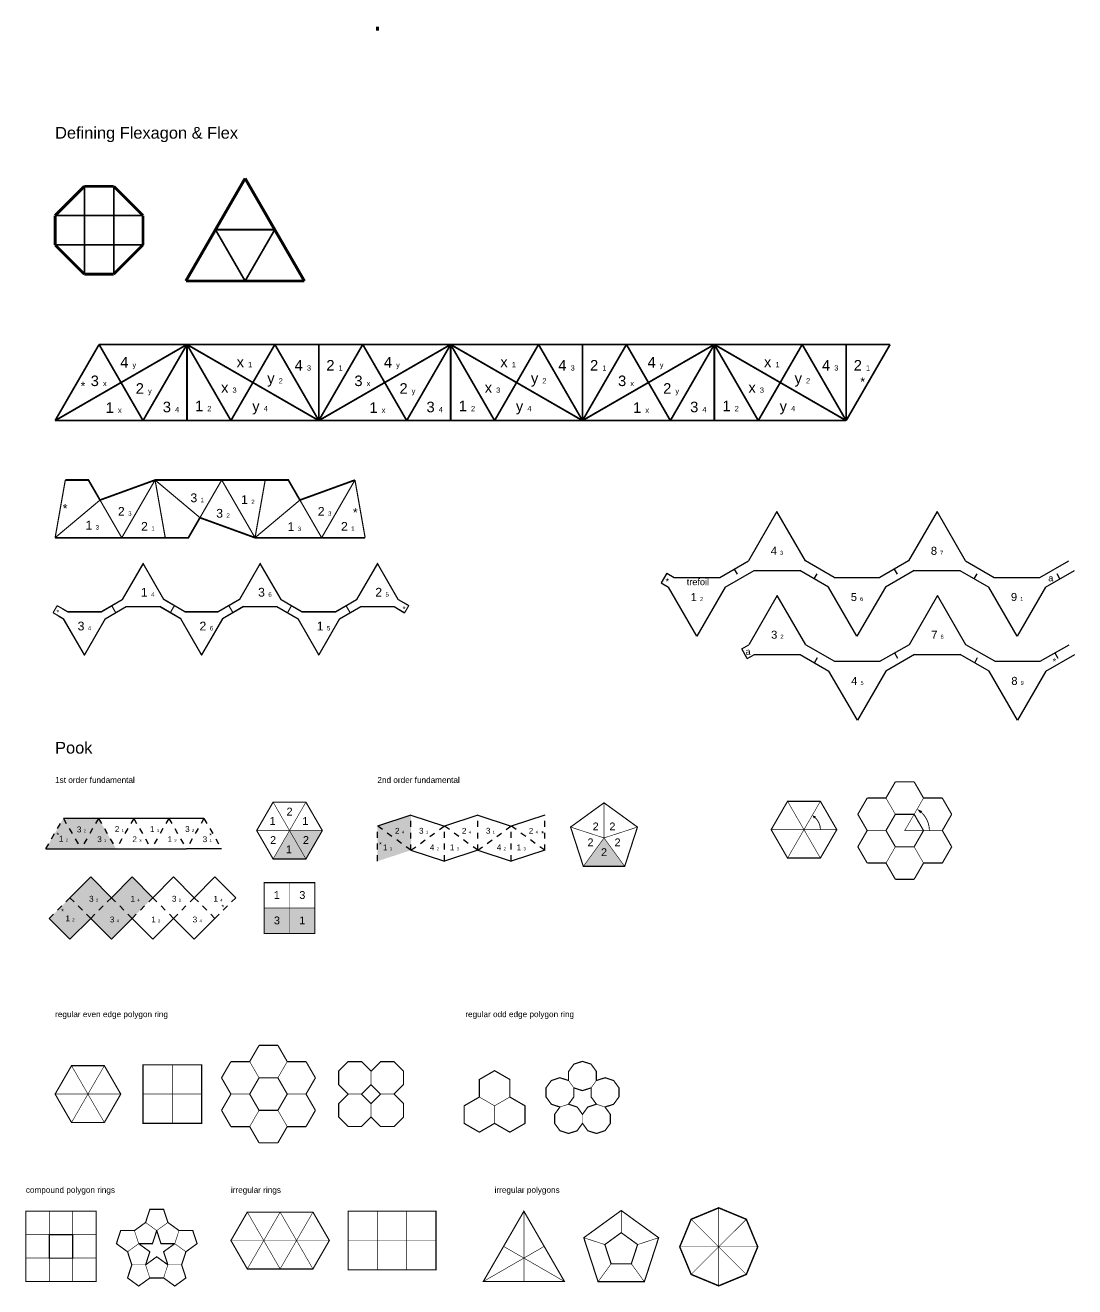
# Model space of a CAD drawing. Header units: inches. Extents: x 43.6 to 136.6, y -34.8 to 9.
# Drawn here: x 99.99 to 117.9, y -34.79 to -13.25 of the extents above; entities that cross this region are included whole.
import ezdxf
from ezdxf.enums import TextEntityAlignment as Align

# ---------------------------------------------------------------- set-up
doc = ezdxf.new("R2010")
doc.units = ezdxf.units.IN
doc.header["$LTSCALE"] = 0.15
doc.header["$MEASUREMENT"] = 0
doc.linetypes.add('DASHED', pattern=[0.75, 0.5, -0.25])
for name, color, linetype in [('connectors', 7, 'Continuous'), ('cut', 7, 'Continuous'), ('cut-thick', 7, 'Continuous'), ('fold', 252, 'DASHED'), ('numbers', 7, 'Continuous'), ('sector', 81, 'Continuous'), ('star', 7, 'Continuous'), ('triangles', 7, 'Continuous')]:
    doc.layers.add(name, color=color, linetype=linetype)
doc.styles.add('Arial', font='ARIAL.TTF')

msp = doc.modelspace()

# ---------------------------------------------------------------- linework, layer by layer
at = {"linetype": 'Continuous'}
for p, q in [((102, -22.441154), (101.645, -23.056032)), ((102.355, -23.056032), (102, -22.441154)), ((104, -22.441154), (103.645, -23.056032)), ((104.355, -23.056032), (104, -22.441154)), ((106, -22.441154), (105.645, -23.056032)), ((106.355, -23.056032), (106, -22.441154)), ((110.939854, -22.606918), (110.844209, -22.77258)), ((100.625, -23.211917), (100.715, -23.263878)), ((101.285, -23.263878), (101.645, -23.056032)), ((101.355, -23.385122), (101.715, -23.177276)), ((101.715, -23.177276), (102.285, -23.177276)), ((102.645, -23.385122), (102.285, -23.177276)), ((102.715, -23.263878), (102.355, -23.056032)), ((103.645, -23.056032), (103.285, -23.263878)), ((103.715, -23.177276), (103.355, -23.385122)), ((103.715, -23.177276), (104.285, -23.177276)), ((104.285, -23.177276), (104.645, -23.385122)), ((104.355, -23.056032), (104.715, -23.263878)), ((105.285, -23.263878), (105.645, -23.056032)), ((105.355, -23.385122), (105.715, -23.177276)), ((105.715, -23.177276), (106.285, -23.177276)), ((106.285, -23.177276), (106.465, -23.281199)), ((106.355, -23.056032), (106.535, -23.159955)), ((100.555, -23.33316), (100.645, -23.385122)), ((101, -24), (100.645, -23.385122)), ((100.715, -23.263878), (101.285, -23.263878)), ((101.355, -23.385122), (101, -24)), ((103, -24), (102.645, -23.385122)), ((102.715, -23.263878), (103.285, -23.263878)), ((103.355, -23.385122), (103, -24)), ((105, -24), (104.645, -23.385122)), ((104.715, -23.263878), (105.285, -23.263878)), ((105.355, -23.385122), (105, -24)), ((112.312929, -24.063065), (112.217284, -23.897403))]:
    msp.add_line(p, q, dxfattribs=at)
for points, const_width in [([(106.001618, -13.274668), (106.001618, -13.344288)], 0.05), ([(114.839761, -26.167375), (115.160238, -26.167375)], 0.02), ([(114.198806, -26.722458), (114.359044, -26.444917)], 0.02), ([(115.640956, -26.444917), (115.801194, -26.722458)], 0.02), ([(114.359044, -27.555083), (114.198806, -27.277542)], 0.02), ([(115.801194, -27.277542), (115.640956, -27.555083)], 0.02), ([(115.160239, -27.832625), (114.839762, -27.832626)], 0.02), ([(103.980716, -30.667375), (104.301193, -30.667375)], 0.02), ([(103.339761, -31.222458), (103.499999, -30.944917)], 0.02), ([(104.781911, -30.944917), (104.942149, -31.222458)], 0.02), ([(103.499999, -32.055083), (103.339761, -31.777542)], 0.02), ([(104.942149, -31.777542), (104.781911, -32.055083)], 0.02), ([(104.301194, -32.332625), (103.980717, -32.332626)], 0.02), ([(102.234082, -33.830111), (102.161427, -34.053718), (101.926313, -34.053718)], 0.02), ([(102.54185, -34.053718), (102.306736, -34.053718), (102.234082, -33.830111)], 0.02), ([(104.62, -34), (104.06, -34)], 0.01), ([(101.926313, -34.053718), (102.116525, -34.191914), (102.04387, -34.415521)], 0.02), ([(102.424293, -34.415521), (102.351639, -34.191914), (102.54185, -34.053718)], 0.02), ([(102.04387, -34.415521), (102.234082, -34.277325), (102.424293, -34.415521)], 0.02)]:
    msp.add_lwpolyline(points, dxfattribs=dict(const_width=const_width))
for points, const_width in [([(109.867478, -26.526065), (109.296844, -26.940655), (109.514807, -27.611475), (110.220149, -27.611475), (110.438112, -26.940655)], 0.02), ([(103, -31), (102, -31), (102, -32), (103, -32)], 0.02), ([(105.5, -30.945672), (105.72961, -30.945672), (105.891969, -31.108031), (106.054328, -30.945672), (106.283938, -30.945672), (106.446297, -31.108031), (106.446297, -31.337641), (106.283938, -31.5), (106.446297, -31.662359), (106.446297, -31.891969), (106.283938, -32.054328), (106.054328, -32.054328), (105.891969, -31.891969), (105.72961, -32.054328), (105.5, -32.054328), (105.337641, -31.891969), (105.337641, -31.662359), (105.5, -31.5), (105.337641, -31.337641), (105.337641, -31.108031)], 0.02), ([(109.5, -32), (109.409182, -32.125), (109.262236, -32.172746), (109.11529, -32.125), (109.024472, -32), (109.024472, -31.845492), (109.11529, -31.720492), (108.968343, -31.672746), (108.877525, -31.547746), (108.877525, -31.393237), (108.968343, -31.268237), (109.11529, -31.220492), (109.262236, -31.268237), (109.262236, -31.113729), (109.353054, -30.988729), (109.5, -30.940983), (109.646946, -30.988729), (109.737764, -31.113729), (109.737764, -31.268237), (109.88471, -31.220492), (110.031657, -31.268237), (110.122475, -31.393237), (110.122475, -31.547746), (110.031657, -31.672746), (109.88471, -31.720492), (109.975528, -31.845492), (109.975528, -32), (109.88471, -32.125), (109.737764, -32.172746), (109.590818, -32.125)], 0.02), ([(108, -31.1), (107.740192, -31.25), (107.740192, -31.55), (107.480385, -31.7), (107.480385, -32), (107.740192, -32.15), (108, -32), (108.259808, -32.15), (108.519615, -32), (108.519615, -31.7), (108.259808, -31.55), (108.259808, -31.25)], 0.02), ([(105.891969, -31.337641), (106.054328, -31.5), (105.891969, -31.662359), (105.72961, -31.5)], 0.02), ([(109.5, -31.845492), (109.409182, -31.720492), (109.262236, -31.672746), (109.353054, -31.547746), (109.353054, -31.393237), (109.5, -31.440983), (109.646946, -31.393237), (109.646946, -31.547746), (109.737764, -31.672746), (109.590818, -31.720492)], 0.02), ([(100, -33.5), (101.2, -33.5), (101.2, -34.7), (100, -34.7)], 0.02), ([(102.116525, -33.468308), (102.04387, -33.691914), (101.853659, -33.830111), (101.618545, -33.830111), (101.545891, -34.053718), (101.736102, -34.191914), (101.808756, -34.415521), (101.736102, -34.639128), (101.926313, -34.777325), (102.116525, -34.639128), (102.351639, -34.639128), (102.54185, -34.777325), (102.732061, -34.639128), (102.659407, -34.415521), (102.732061, -34.191914), (102.922273, -34.053718), (102.849618, -33.830111), (102.614504, -33.830111), (102.424293, -33.691914), (102.351639, -33.468308)], 0.02), ([(103.78, -33.515026), (103.5, -34), (103.78, -34.484974), (104.9, -34.484974), (105.18, -34), (104.9, -33.515026)], 0.02), ([(107, -33.5), (105.5, -33.5), (105.5, -34.5), (107, -34.5)], 0.02), ([(108.5, -33.5), (109.19282, -34.7), (107.80718, -34.7)], 0.02), ([(110.161129, -33.487897), (109.522019, -33.952238), (109.766137, -34.703557), (110.556121, -34.703557), (110.800239, -33.952238)], 0.02), ([(111.825342, -34.773623), (112.29602, -34.578662), (112.490982, -34.107983), (112.29602, -33.637305), (111.825342, -33.442344), (111.354664, -33.637305), (111.159703, -34.107983), (111.354664, -34.578662)], 0.025), ([(100.4, -33.9), (100.8, -33.9), (100.8, -34.3), (100.4, -34.3)], 0.02), ([(110.33393, -34.397737), (110.440727, -34.069051), (110.161129, -33.865911), (109.881531, -34.069051), (109.988328, -34.397737)], 0.02)]:
    msp.add_lwpolyline(points, close=True, dxfattribs=dict(const_width=const_width))
at = {"color": 1}
for points in [[(115.42, -27, 0.015, 0.015, 0.212711), (115.28085, -26.687713, 0.05, 0, 0.052259), (115.21, -26.636269, 0, 0, 0.062612)], [(113.56, -26.984974, 0.015, 0.015, 0.212711), (113.467233, -26.776783, 0.05, 0, 0.052259), (113.42, -26.742487, 0, 0, 0.062612)]]:
    msp.add_lwpolyline(points, format="xyseb", dxfattribs=at)
at = {"color": 250, "const_width": 0.01}
msp.add_lwpolyline([(115.160238, -26.722459), (115, -27), (115.320478, -27)], dxfattribs=at)
at = {"layer": 'connectors', "linetype": 'Continuous'}
for p, q in [((111.84165, -22.677916), (112.333539, -22.393924)), ((113.795542, -22.677916), (113.303653, -22.393924)), ((115.066255, -22.393924), (114.574366, -22.677916)), ((116.03637, -22.393924), (116.528259, -22.677916)), ((117.307083, -22.677916), (117.798972, -22.393924)), ((110.939854, -22.606918), (111.062826, -22.677916)), ((111.937295, -22.843578), (112.429184, -22.559586)), ((113.699897, -22.843578), (113.208008, -22.559586)), ((115.1619, -22.559586), (114.670012, -22.843578)), ((115.940725, -22.559586), (116.432614, -22.843578)), ((117.402728, -22.843578), (117.894617, -22.559586)), ((110.844209, -22.77258), (110.967181, -22.843578)), ((112.217284, -23.897403), (112.340256, -23.826405)), ((113.310371, -23.826405), (113.80226, -24.110397)), ((115.072973, -23.826405), (114.581084, -24.110397)), ((116.534976, -24.110397), (116.043087, -23.826405)), ((117.3138, -24.110397), (117.805689, -23.826405)), ((112.312929, -24.063065), (112.435901, -23.992067)), ((113.214726, -23.992067), (113.706615, -24.276059)), ((115.168618, -23.992067), (114.676729, -24.276059)), ((116.439331, -24.276059), (115.947442, -23.992067)), ((117.409445, -24.276059), (117.901334, -23.992067))]:
    msp.add_line(p, q, dxfattribs=at)
at = {"layer": 'cut'}
for p, q in [((101.240582, -26.793266), (100.640582, -26.793266)), ((101.840582, -26.793266), (101.240582, -26.793266)), ((102.440582, -26.793266), (101.840582, -26.793266)), ((103.040582, -26.793266), (102.440582, -26.793266)), ((106.57234, -26.73694), (106.001706, -26.92235)), ((106.57234, -26.73694), (107.142974, -26.92235)), ((107.713608, -26.73694), (107.142974, -26.92235)), ((107.713608, -26.73694), (108.284242, -26.92235)), ((108.854876, -26.73694), (108.284242, -26.92235)), ((100.340582, -27.312881), (100.940582, -27.312881)), ((100.940582, -27.312881), (101.540582, -27.312881)), ((101.540582, -27.312881), (102.140582, -27.312881)), ((102.140582, -27.312881), (102.740582, -27.312881)), ((103.340582, -27.312881), (102.740582, -27.312881)), ((106.57234, -27.33694), (107.142974, -27.52235)), ((107.713608, -27.33694), (107.142974, -27.52235)), ((107.713608, -27.33694), (108.284242, -27.52235)), ((108.854876, -27.33694), (108.284242, -27.52235)), ((101.107107, -27.792893), (100.753553, -28.146447)), ((101.46066, -28.146447), (101.107107, -27.792893)), ((101.814214, -27.792893), (101.46066, -28.146447)), ((102.167767, -28.146447), (101.814214, -27.792893)), ((102.52132, -27.792893), (102.167767, -28.146447)), ((102.874874, -28.146447), (102.52132, -27.792893)), ((102.874874, -28.146447), (103.228427, -27.792893)), ((103.228427, -27.792893), (103.581981, -28.146447)), ((100.753553, -28.853553), (100.4, -28.5)), ((101.107107, -28.5), (100.753553, -28.853553)), ((101.46066, -28.853553), (101.107107, -28.5)), ((101.814214, -28.5), (101.46066, -28.853553)), ((102.167767, -28.853553), (101.814214, -28.5)), ((102.52132, -28.5), (102.167767, -28.853553)), ((102.874874, -28.853553), (102.52132, -28.5)), ((103.228427, -28.5), (102.874874, -28.853553))]:
    msp.add_line(p, q, dxfattribs=at)
at = {"layer": 'cut-thick'}
for points, const_width in [([(103.742422, -15.8649), (103.236772, -16.740712)], 0.05), ([(104.248072, -16.740712), (103.742422, -15.8649)], 0.05), ([(100.5, -16.5), (101, -16)], 0.05), ([(101.5, -16), (101, -16)], 0.05), ([(102, -16.5), (101.5, -16)], 0.05), ([(100.5, -17), (100.5, -16.5)], 0.05), ([(101, -17), (101, -16.5)], 0.03), ([(101.5, -16.5), (101, -16.5)], 0.03), ([(101.5, -17), (101.5, -16.5)], 0.03), ([(102, -17), (102, -16.5)], 0.05), ([(103.236772, -16.740712), (102.731122, -17.616524)], 0.05), ([(104.753722, -17.616524), (104.248072, -16.740712)], 0.05), ([(101, -17.5), (100.5, -17)], 0.05), ([(101.5, -17), (101, -17)], 0.03), ([(101.5, -17.5), (102, -17)], 0.05), ([(101.5, -17.5), (101, -17.5)], 0.05), ([(103.742422, -17.616524), (102.731122, -17.616524)], 0.05), ([(104.753722, -17.616524), (103.742422, -17.616524)], 0.05), ([(101.25, -18.700962), (114.75, -18.700962)], 0.03), ([(100.5, -20), (114, -20)], 0.03), ([(100.673648, -21.015192), (101.068579, -21.015192), (101.266044, -21.357212), (102.205737, -21.015192), (103.342895, -21.015192), (104.085122, -21.015192), (104.480053, -21.015192), (104.677519, -21.357212), (105.617211, -21.015192)], 0.03), ([(105.790859, -22), (105.048632, -22), (103.911474, -22), (102.971782, -21.65798), (102.774316, -22), (102.379385, -22), (101.637158, -22), (100.5, -22)], 0.03), ([(100.535, -23.159955), (100.715, -23.263878), (101.285, -23.263878), (101.645, -23.056032), (102, -22.441154), (102.355, -23.056032), (102.715, -23.263878), (103.285, -23.263878), (103.645, -23.056032), (104, -22.441154), (104.355, -23.056032), (104.715, -23.263878), (105.285, -23.263878), (105.645, -23.056032), (106, -22.441154), (106.355, -23.056032), (106.535, -23.159955)], 0.02), ([(100.465, -23.281199), (100.645, -23.385122), (101, -24), (101.355, -23.385122), (101.715, -23.177276), (102.285, -23.177276), (102.645, -23.385122), (103, -24), (103.355, -23.385122), (103.715, -23.177276), (104.285, -23.177276), (104.645, -23.385122), (105, -24), (105.355, -23.385122), (105.715, -23.177276), (106.285, -23.177276), (106.465, -23.281199)], 0.02), ([(114.679522, -26.444917), (114.839761, -26.167375)], 0.02), ([(115.160238, -26.167375), (115.320478, -26.444917)], 0.02), ([(114.359044, -26.444917), (114.679522, -26.444917)], 0.02), ([(115.320478, -26.444917), (115.640956, -26.444917)], 0.02), ([(114.359045, -27), (114.198806, -26.722458)], 0.02), ([(115.801194, -26.722458), (115.640955, -27)], 0.02), ([(114.198806, -27.277542), (114.359045, -27)], 0.02), ([(115.640955, -27), (115.801194, -27.277542)], 0.02), ([(114.679522, -27.555083), (114.359044, -27.555083)], 0.02), ([(114.839762, -27.832626), (114.679523, -27.555084)], 0.02), ([(115.320478, -27.555083), (115.160239, -27.832625)], 0.02), ([(115.640956, -27.555083), (115.320478, -27.555083)], 0.02), ([(103.820477, -30.944917), (103.980716, -30.667375)], 0.02), ([(104.301193, -30.667375), (104.461433, -30.944917)], 0.02), ([(103.499999, -30.944917), (103.820477, -30.944917)], 0.02), ([(104.461433, -30.944917), (104.781911, -30.944917)], 0.02), ([(103.5, -31.5), (103.339761, -31.222458)], 0.02), ([(104.942149, -31.222458), (104.78191, -31.5)], 0.02), ([(103.339761, -31.777542), (103.5, -31.5)], 0.02), ([(104.78191, -31.5), (104.942149, -31.777542)], 0.02), ([(103.820477, -32.055083), (103.499999, -32.055083)], 0.02), ([(103.980717, -32.332626), (103.820478, -32.055084)], 0.02), ([(104.461433, -32.055083), (104.301194, -32.332625)], 0.02), ([(104.781911, -32.055083), (104.461433, -32.055083)], 0.02)]:
    msp.add_lwpolyline(points, dxfattribs=dict(at, const_width=const_width))
at = {"layer": 'cut-thick', "const_width": 0.02}
for points in [[(113, -26.5), (113.56, -26.5), (113.84, -26.984974), (113.56, -27.469948), (113, -27.469948), (112.72, -26.984974)], [(104.22, -26.515026), (104.78, -26.515026), (105.06, -27), (104.78, -27.484974), (104.22, -27.484974), (103.94, -27)], [(114.839761, -26.722459), (115.160238, -26.722459), (115.320478, -27), (115.160238, -27.277542), (114.839761, -27.277542), (114.679522, -27)], [(104.066617, -27.88989), (104.933284, -27.88989), (104.933284, -28.756556), (104.066617, -28.756556)], [(100.78, -31.015026), (101.34, -31.015026), (101.62, -31.5), (101.34, -31.984974), (100.78, -31.984974), (100.5, -31.5)], [(103.980716, -31.222459), (104.301193, -31.222459), (104.461433, -31.5), (104.301193, -31.777542), (103.980716, -31.777542), (103.820477, -31.5)]]:
    msp.add_lwpolyline(points, close=True, dxfattribs=at)
at = {"layer": 'fold'}
for p, q in [((112.087595, -22.53592), (112.18324, -22.701582)), ((113.453953, -22.701582), (113.549598, -22.53592)), ((114.820311, -22.53592), (114.915956, -22.701582)), ((116.186669, -22.701582), (116.282314, -22.53592)), ((117.648672, -22.701582), (117.553027, -22.53592)), ((113.46067, -24.134063), (113.556315, -23.968401)), ((114.827028, -23.968401), (114.922673, -24.134063)), ((116.193386, -24.134063), (116.289031, -23.968401)), ((117.559745, -23.968401), (117.65539, -24.134063)), ((100.340582, -27.312881), (100.640582, -26.793266)), ((100.640582, -26.793266), (100.940582, -27.312881)), ((101.240582, -26.793266), (100.940582, -27.312881)), ((101.240582, -26.793266), (101.540582, -27.312881)), ((101.840582, -26.793266), (101.540582, -27.312881)), ((101.840582, -26.793266), (102.140582, -27.312881)), ((102.440582, -26.793266), (102.140582, -27.312881)), ((102.440582, -26.793266), (102.740582, -27.312881)), ((103.040582, -26.793266), (102.740582, -27.312881)), ((103.040582, -26.793266), (103.340582, -27.312881)), ((106.001706, -27.52235), (106.001706, -26.92235)), ((106.57234, -27.33694), (106.001706, -26.92235)), ((106.57234, -27.33694), (106.57234, -26.73694)), ((106.57234, -27.33694), (107.142974, -26.92235)), ((107.142974, -27.52235), (107.142974, -26.92235)), ((107.713608, -27.33694), (107.142974, -26.92235)), ((107.713608, -27.33694), (107.713608, -26.73694)), ((107.713608, -27.33694), (108.284242, -26.92235)), ((108.284242, -27.52235), (108.284242, -26.92235)), ((108.854876, -27.33694), (108.284242, -26.92235)), ((108.854876, -27.33694), (108.854876, -26.73694)), ((100.4, -28.5), (100.753553, -28.146447)), ((100.753553, -28.146447), (101.107107, -28.5)), ((101.107107, -28.5), (101.46066, -28.146447)), ((101.46066, -28.146447), (101.814214, -28.5)), ((101.814214, -28.5), (102.167767, -28.146447)), ((102.167767, -28.146447), (102.52132, -28.5)), ((102.52132, -28.5), (102.874874, -28.146447)), ((103.228427, -28.5), (102.874874, -28.146447)), ((103.581981, -28.146447), (103.228427, -28.5))]:
    msp.add_line(p, q, dxfattribs=at)
for points, const_width in [([(101, -16.5), (101, -16)], 0.03), ([(101.5, -16.5), (101.5, -16)], 0.03), ([(101, -16.5), (100.5, -16.5)], 0.03), ([(101.5, -16.5), (102, -16.5)], 0.03), ([(104.248072, -16.740712), (103.236772, -16.740712)], 0.03), ([(103.742422, -17.616524), (103.236772, -16.740712)], 0.03), ([(103.742422, -17.616524), (104.248072, -16.740712)], 0.03), ([(100.5, -17), (101, -17)], 0.03), ([(101, -17.5), (101, -17)], 0.03), ([(101.5, -17.5), (101.5, -17)], 0.03), ([(102, -17), (101.5, -17)], 0.03), ([(102.75, -18.700962), (100.5, -20)], 0.03), ([(101.25, -18.700962), (100.5, -20)], 0.03), ([(101.25, -18.700962), (102, -20)], 0.03), ([(102.75, -18.700962), (102, -20)], 0.03), ([(102.75, -18.700962), (102.75, -20)], 0.03), ([(102.75, -18.700962), (103.5, -20)], 0.03), ([(102.75, -18.700962), (105, -20)], 0.03), ([(104.25, -18.700962), (103.5, -20)], 0.03), ([(104.25, -18.700962), (105, -20)], 0.03), ([(105, -18.700962), (105, -20)], 0.03), ([(105, -20), (105.75, -18.700962)], 0.03), ([(107.25, -18.700962), (105, -20)], 0.03), ([(105.75, -18.700962), (106.5, -20)], 0.03), ([(107.25, -18.700962), (106.5, -20)], 0.03), ([(107.25, -18.700962), (109.5, -20)], 0.03), ([(107.25, -18.700962), (108, -20)], 0.03), ([(107.25, -18.700962), (107.25, -20)], 0.03), ([(108.75, -18.700962), (108, -20)], 0.03), ([(108.75, -18.700962), (109.5, -20)], 0.03), ([(109.5, -20), (110.25, -18.700962)], 0.03), ([(109.5, -18.700962), (109.5, -20)], 0.03), ([(111.75, -18.700962), (109.5, -20)], 0.03), ([(110.25, -18.700962), (111, -20)], 0.03), ([(111.75, -18.700962), (111, -20)], 0.03), ([(111.75, -18.700962), (114, -20)], 0.03), ([(111.75, -18.700962), (112.5, -20)], 0.03), ([(111.75, -18.700962), (111.75, -20)], 0.03), ([(113.25, -18.700962), (112.5, -20)], 0.03), ([(113.25, -18.700962), (114, -20)], 0.03), ([(114, -18.700962), (114, -20)], 0.03), ([(114.75, -18.700962), (114, -20)], 0.03), ([(100.5, -22), (100.673648, -21.015192)], 0.02), ([(101.637158, -22), (102.205737, -21.015192)], 0.02), ([(102.379385, -22), (102.205737, -21.015192)], 0.02), ([(102.971782, -21.65798), (102.205737, -21.015192)], 0.02), ([(103.342895, -21.015192), (102.971782, -21.65798)], 0.02), ([(103.911474, -22), (103.342895, -21.015192)], 0.02), ([(103.911474, -22), (104.085122, -21.015192)], 0.02), ([(105.048632, -22), (105.617211, -21.015192)], 0.02), ([(105.790859, -22), (105.617211, -21.015192)], 0.02), ([(100.5, -22), (101.266044, -21.357212)], 0.02), ([(101.266044, -21.357212), (101.637158, -22)], 0.02), ([(103.911474, -22), (104.677519, -21.357212)], 0.02), ([(104.677519, -21.357212), (105.048632, -22)], 0.02), ([(100.465, -23.281199), (100.535, -23.159955)], 0.02), ([(101.535, -23.281199), (101.465, -23.159955)], 0.02), ([(102.465, -23.281199), (102.535, -23.159955)], 0.02), ([(103.535, -23.281199), (103.465, -23.159955)], 0.02), ([(104.465, -23.281199), (104.535, -23.159955)], 0.02), ([(105.535, -23.281199), (105.465, -23.159955)], 0.02), ([(106.465, -23.281199), (106.535, -23.159955)], 0.02), ([(114.679522, -26.444917), (114.839761, -26.722459)], 0.01), ([(115.160238, -26.72246), (115.320478, -26.444917)], 0.01), ([(104.22, -26.515026), (104.78, -27.484974)], 0.01), ([(104.22, -27.484974), (104.78, -26.515026)], 0.01), ([(109.867478, -26.526065), (109.867478, -27.126065)], 0.01), ([(113, -26.5), (113.56, -27.469948)], 0.01), ([(113, -27.469948), (113.56, -26.5)], 0.01), ([(105.06, -27), (103.94, -27)], 0.01), ([(109.296844, -26.940655), (109.867478, -27.126065)], 0.01), ([(109.514807, -27.611475), (109.867478, -27.126065)], 0.01), ([(110.438112, -26.940655), (109.867478, -27.126065)], 0.01), ([(110.220149, -27.611475), (109.867478, -27.126065)], 0.01), ([(113.84, -26.984974), (112.72, -26.984974)], 0.01), ([(114.679522, -27), (114.359045, -27)], 0.01), ([(115.320478, -27), (115.640955, -27)], 0.01), ([(114.839761, -27.277542), (114.679522, -27.555084)], 0.01), ([(115.160238, -27.277542), (115.320478, -27.555084)], 0.01), ([(104.499951, -27.88989), (104.499951, -28.756556)], 0.01), ([(104.933284, -28.323223), (104.066617, -28.323223)], 0.01), ([(100.78, -31.015026), (101.34, -31.984974)], 0.01), ([(100.78, -31.984974), (101.34, -31.015026)], 0.01), ([(102.5, -31.5), (102.5, -31)], 0.01), ([(103.820477, -30.944917), (103.980716, -31.222459)], 0.01), ([(104.301193, -31.22246), (104.461433, -30.944917)], 0.01), ([(105.891969, -31.337641), (105.891969, -31.108031)], 0.01), ([(109.262236, -31.268237), (109.353054, -31.393237)], 0.01), ([(109.646946, -31.393237), (109.737764, -31.268237)], 0.01), ([(101.62, -31.5), (100.5, -31.5)], 0.01), ([(102, -31.5), (102.5, -31.5)], 0.01), ([(102.5, -31.5), (103, -31.5)], 0.01), ([(102.5, -32), (102.5, -31.5)], 0.01), ([(103.820477, -31.5), (103.5, -31.5)], 0.01), ([(104.461433, -31.5), (104.78191, -31.5)], 0.01), ([(105.72961, -31.5), (105.5, -31.5)], 0.01), ([(105.891969, -31.891969), (105.891969, -31.662359)], 0.01), ([(106.054328, -31.5), (106.283938, -31.5)], 0.01), ([(108, -31.7), (107.740192, -31.55)], 0.01), ([(108.259808, -31.55), (108, -31.7)], 0.01), ([(103.980716, -31.777542), (103.820477, -32.055084)], 0.01), ([(104.301193, -31.777542), (104.461433, -32.055084)], 0.01), ([(108, -32), (108, -31.7)], 0.01), ([(109.262236, -31.672746), (109.11529, -31.720492)], 0.01), ([(109.5, -31.845492), (109.5, -32)], 0.01), ([(109.88471, -31.720492), (109.737764, -31.672746)], 0.01), ([(100.4, -33.9), (100.4, -33.5)], 0.01), ([(100.8, -33.9), (100.8, -33.5)], 0.01), ([(103.78, -33.515026), (104.34, -34.484974)], 0.01), ([(103.78, -34.484974), (104.34, -33.515026)], 0.01), ([(104.34, -33.515026), (104.9, -34.484974)], 0.01), ([(104.34, -34.484974), (104.9, -33.515026)], 0.01), ([(106, -34), (106, -33.5)], 0.01), ([(106.5, -34), (106.5, -33.5)], 0.01), ([(108.5, -34.7), (108.5, -33.5)], 0.01), ([(110.161129, -33.865911), (110.161129, -33.487897)], 0.01), ([(111.825342, -34.773623), (111.825342, -33.442344)], 0.01), ([(102.234082, -33.830111), (102.04387, -33.691914)], 0.01), ([(102.234082, -33.830111), (102.424293, -33.691914)], 0.01), ([(112.29602, -34.578662), (111.354664, -33.637305)], 0.01), ([(111.354664, -34.578662), (112.29602, -33.637305)], 0.01), ([(100.4, -33.9), (100, -33.9)], 0.01), ([(101.2, -33.9), (100.8, -33.9)], 0.01), ([(101.926313, -34.053718), (101.853659, -33.830111)], 0.01), ([(102.54185, -34.053718), (102.614504, -33.830111)], 0.01), ([(104.06, -34), (103.5, -34)], 0.01), ([(105.18, -34), (104.62, -34)], 0.01), ([(105.5, -34), (106, -34)], 0.01), ([(106, -34), (106.5, -34)], 0.01), ([(106, -34.5), (106, -34)], 0.01), ([(106.5, -34.5), (106.5, -34)], 0.01), ([(106.5, -34), (107, -34)], 0.01), ([(109.881531, -34.069051), (109.522019, -33.952238)], 0.01), ([(110.440727, -34.069051), (110.800239, -33.952238)], 0.01), ([(101.926313, -34.053718), (101.736102, -34.191914)], 0.01), ([(102.54185, -34.053718), (102.732061, -34.191914)], 0.01), ([(108.84641, -34.1), (107.80718, -34.7)], 0.01), ([(108.15359, -34.1), (109.19282, -34.7)], 0.01), ([(111.159703, -34.107983), (112.490982, -34.107983)], 0.01), ([(100.4, -34.3), (100, -34.3)], 0.01), ([(100.4, -34.7), (100.4, -34.3)], 0.01), ([(100.8, -34.7), (100.8, -34.3)], 0.01), ([(101.2, -34.3), (100.8, -34.3)], 0.01), ([(102.04387, -34.415521), (101.808756, -34.415521)], 0.01), ([(102.04387, -34.415521), (102.116525, -34.639128)], 0.01), ([(102.424293, -34.415521), (102.351639, -34.639128)], 0.01), ([(102.424293, -34.415521), (102.659407, -34.415521)], 0.01), ([(109.988328, -34.397737), (109.766137, -34.703557)], 0.01), ([(110.33393, -34.397737), (110.556121, -34.703557)], 0.01)]:
    msp.add_lwpolyline(points, dxfattribs=dict(at, const_width=const_width))
at = {"layer": 'sector'}
for points in [[(100.640582, -26.793266), (100.340582, -27.312881), (100.640582, -26.793266), (100.940582, -27.312881)], [(100.940582, -27.312881), (100.640582, -26.793266), (100.940582, -27.312881), (101.240582, -26.793266)], [(101.240582, -26.793266), (100.940582, -27.312881), (101.240582, -26.793266), (101.540582, -27.312881)], [(106.001706, -26.92235), (106.57234, -27.33694), (106.57234, -26.73694)], [(106.001706, -27.52235), (106.57234, -27.33694), (106.001706, -26.92235)], [(104.22, -27.484974), (104.5, -27), (104.78, -27.484974)], [(104.78, -27.484974), (104.5, -27), (105.06, -27)], [(109.514807, -27.611475), (110.220149, -27.611475), (109.867478, -27.126065)], [(100.753553, -28.146447), (101.107107, -27.792893), (101.107107, -28.5), (101.46066, -28.146447)], [(101.814214, -27.792893), (101.460661, -28.146446), (102.167768, -28.146446), (101.814214, -28.499999)], [(100.753553, -28.146447), (100.4, -28.5), (101.107107, -28.5), (100.753553, -28.853553)], [(101.46066, -28.146447), (101.107107, -28.5), (101.814214, -28.5), (101.46066, -28.853553)], [(104.066617, -28.323223), (104.066617, -28.756556), (104.499951, -28.323223), (104.499951, -28.756556)], [(104.499951, -28.756556), (104.499951, -28.323223), (104.933284, -28.756556), (104.933284, -28.323223)]]:
    msp.add_solid(points, dxfattribs=at)
at = {"layer": 'triangles', "linetype": 'Continuous'}
for p, q in [((112.818596, -21.55378), (112.333539, -22.393924)), ((113.303653, -22.393924), (112.818596, -21.55378)), ((115.551313, -21.55378), (115.066255, -22.393924)), ((116.03637, -22.393924), (115.551313, -21.55378)), ((112.429184, -22.559586), (113.208008, -22.559586)), ((115.1619, -22.559586), (115.940725, -22.559586)), ((111.062826, -22.677916), (111.84165, -22.677916)), ((113.795542, -22.677916), (114.574366, -22.677916)), ((116.528259, -22.677916), (117.307083, -22.677916)), ((111.452238, -23.683722), (110.967181, -22.843578)), ((111.937295, -22.843578), (111.452238, -23.683722)), ((112.825314, -22.986261), (112.340256, -23.826405)), ((113.310371, -23.826405), (112.825314, -22.986261)), ((114.184954, -23.683722), (113.699897, -22.843578)), ((114.670012, -22.843578), (114.184954, -23.683722)), ((115.55803, -22.986261), (115.072973, -23.826405)), ((116.043087, -23.826405), (115.55803, -22.986261)), ((116.917671, -23.683722), (116.432614, -22.843578)), ((117.402728, -22.843578), (116.917671, -23.683722)), ((112.435901, -23.992067), (113.214726, -23.992067)), ((113.80226, -24.110397), (114.581084, -24.110397)), ((115.168618, -23.992067), (115.947442, -23.992067)), ((116.534976, -24.110397), (117.3138, -24.110397)), ((114.191672, -25.116203), (113.706615, -24.276059)), ((114.676729, -24.276059), (114.191672, -25.116203)), ((116.924388, -25.116203), (116.439331, -24.276059)), ((117.409445, -24.276059), (116.924388, -25.116203))]:
    msp.add_line(p, q, dxfattribs=at)

# ---------------------------------------------------------------- texts
at = {"style": 'Arial'}
for s, height, p in [('Defining Flexagon & Flex', 0.2, (100.5, -15.185924)), ('*', 0.111557, (110.91705, -22.802587)), ('trefoil', 0.111557, (111.279505, -22.81041)), ('a', 0.111557, (117.448453, -22.744941)), ('a', 0.111557, (112.282094, -23.999526)), ('*', 0.111557, (117.523978, -24.168978)), ('Pook', 0.2, (100.5, -25.685924)), ('1st order fundamental', 0.1, (100.5, -26.185924)), ('2nd order fundamental', 0.1, (106, -26.185924)), ('regular even edge polygon ring', 0.1, (100.5, -30.185924)), ('regular odd edge polygon ring', 0.1, (107.5, -30.185924)), ('compound polygon rings', 0.1, (100, -33.185924)), ('irregular rings', 0.1, (103.5, -33.185924)), ('irregular polygons', 0.1, (108, -33.185924))]:
    msp.add_text(s, height=height, dxfattribs=at).set_placement(p)
for s, p in [('2', (104.500314, -26.677114)), ('1', (104.21051, -26.836354)), ('1', (104.77051, -26.836354)), ('2', (109.72482, -26.929712)), ('2', (110.010136, -26.929712)), ('2', (104.220314, -27.162088)), ('2', (104.780354, -27.162088)), ('2', (109.636665, -27.201065)), ('2', (110.098304, -27.201065)), ('1', (104.490469, -27.321329)), ('2', (109.867491, -27.36877)), ('1', (104.28308, -28.101015)), ('3', (104.718866, -28.101023)), ('3', (104.285566, -28.534323)), ('1', (104.716429, -28.534348))]:
    msp.add_text(s, height=0.133333, dxfattribs=at).set_placement(p, align=Align.MIDDLE_CENTER)
at = {"attachment_point": 5, "style": 'Arial'}
for s, insert, char_height, width in [('4 \\H0.5x;3', (112.818723, -22.224317), 0.136636, 7.240031), ('8 \\H0.5x;7', (115.551439, -22.224317), 0.136636, 7.240031), ('1 \\H0.5x;4', (102.080266, -22.931902), 0.15, 5.29878), ('3 \\H0.5x;6', (104.080266, -22.931902), 0.15, 5.29878), ('2 \\H0.5x;5', (106.080266, -22.931902), 0.15, 5.29878), ('1 \\H0.5x;2', (111.452364, -23.013185), 0.136636, 7.240031), ('5 \\H0.5x;6', (114.185081, -23.013185), 0.136636, 7.240031), ('9 \\H0.5x;1', (116.917797, -23.013185), 0.136636, 7.240031), ('3 \\H0.5x;4', (101.000092, -23.509252), 0.15, 5.29878), ('2 \\H0.5x;6', (103.080266, -23.509252), 0.15, 5.29878), ('1 \\H0.5x;5', (105.080266, -23.509252), 0.15, 5.29878), ('3 \\H0.5x;2', (112.82544, -23.656798), 0.136636, 7.240031), ('7 \\H0.5x;6', (115.558156, -23.656798), 0.136636, 7.240031), ('4 \\H0.5x;5', (114.191798, -24.445666), 0.136636, 7.240031), ('8 \\H0.5x;9', (116.924514, -24.445666), 0.136636, 7.240031)]:
    msp.add_mtext(s, dxfattribs=dict(at, insert=insert, char_height=char_height, width=width))
at = {"layer": 'numbers', "char_height": 0.18, "attachment_point": 5, "style": 'Arial'}
for s, insert in [('4 \\H0.5x;y', (101.746381, -19.018651)), ('x \\H0.5x;1', (103.730546, -18.999664)), ('4 \\H0.5x;y', (106.246381, -19.018651)), ('x \\H0.5x;1', (108.230546, -18.999664)), ('4 \\H0.5x;y', (110.746381, -19.018651)), ('x \\H0.5x;1', (112.730546, -18.999664)), ('4 \\H0.5x;3', (104.727375, -19.056626)), ('2 \\H0.5x;1', (105.268511, -19.056626)), ('4 \\H0.5x;3', (109.227375, -19.056626)), ('2 \\H0.5x;1', (109.768511, -19.056626)), ('4 \\H0.5x;3', (113.727375, -19.056626)), ('2 \\H0.5x;1', (114.268511, -19.056626)), ('3 \\H0.5x;x', (101.24322, -19.322447)), ('2 \\H0.5x;y', (102.012202, -19.464851)), ('y \\H0.5x;2', (104.252695, -19.30346)), ('3 \\H0.5x;x', (105.74322, -19.322447)), ('2 \\H0.5x;y', (106.512202, -19.464851)), ('y \\H0.5x;2', (108.752695, -19.30346)), ('3 \\H0.5x;x', (110.24322, -19.322447)), ('2 \\H0.5x;y', (111.012202, -19.464851)), ('y \\H0.5x;2', (113.252695, -19.30346)), ('x \\H0.5x;3', (103.464725, -19.43637)), ('x \\H0.5x;3', (107.964725, -19.43637)), ('x \\H0.5x;3', (112.464725, -19.43637)), ('1 \\H0.5x;x', (101.499547, -19.77814)), ('3 \\H0.5x;4', (102.477389, -19.768647)), ('1 \\H0.5x;2', (103.028019, -19.74966)), ('y \\H0.5x;4', (103.996367, -19.77814)), ('1 \\H0.5x;x', (105.999547, -19.77814)), ('3 \\H0.5x;4', (106.977389, -19.768647)), ('1 \\H0.5x;2', (107.528019, -19.74966)), ('y \\H0.5x;4', (108.496367, -19.77814)), ('1 \\H0.5x;x', (110.499547, -19.77814)), ('3 \\H0.5x;4', (111.477389, -19.768647)), ('1 \\H0.5x;2', (112.028019, -19.74966)), ('y \\H0.5x;4', (112.996367, -19.77814))]:
    msp.add_mtext(s, dxfattribs=dict(at, insert=insert))
at = {"layer": 'numbers', "width": 2.64939, "attachment_point": 5, "style": 'Arial'}
for s, insert, char_height in [('3 \\H0.5x;1', (102.925635, -21.319663), 0.15), ('1 \\H0.5x;2', (103.789059, -21.350442), 0.15), ('2 \\H0.5x;3', (101.687582, -21.550749), 0.15), ('3 \\H0.5x;2', (103.365233, -21.584319), 0.15), ('2 \\H0.5x;3', (105.099056, -21.550749), 0.15), ('1 \\H0.5x;3', (101.134401, -21.785737), 0.15), ('2 \\H0.5x;1', (102.083254, -21.806744), 0.15), ('1 \\H0.5x;3', (104.583457, -21.810791), 0.15), ('2 \\H0.5x;1', (105.494728, -21.806744), 0.15), ('2 \\H0.5x;1', (101.595998, -26.974996), 0.1), ('1 \\H0.5x;3', (102.195998, -26.974996), 0.1), ('3 \\H0.5x;2', (102.795998, -26.974996), 0.1), ('1 \\H0.5x;2', (100.640582, -27.139676), 0.1), ('3 \\H0.5x;2', (100.948298, -26.981902), 0.1), ('3 \\H0.5x;1', (101.295998, -27.148201), 0.1), ('2 \\H0.5x;3', (101.895998, -27.148201), 0.1), ('1 \\H0.5x;2', (102.495998, -27.148201), 0.1), ('3 \\H0.5x;1', (103.095998, -27.148201), 0.1), ('2 \\H0.5x;4', (106.377699, -27.00484), 0.1), ('3 \\H0.5x;1', (106.787853, -27.00484), 0.1), ('2 \\H0.5x;4', (107.518967, -27.00484), 0.1), ('3 \\H0.5x;1', (107.929121, -27.00484), 0.1), ('2 \\H0.5x;4', (108.660235, -27.00484), 0.1), ('1 \\H0.5x;3', (106.171978, -27.287991), 0.1), ('4 \\H0.5x;2', (106.972703, -27.287991), 0.1), ('1 \\H0.5x;3', (107.313246, -27.287991), 0.1), ('4 \\H0.5x;2', (108.113971, -27.287991), 0.1), ('1 \\H0.5x;3', (108.454514, -27.287991), 0.1), ('3 \\H0.5x;2', (101.157258, -28.165736), 0.1), ('1 \\H0.5x;4', (101.864365, -28.165736), 0.1), ('3 \\H0.5x;2', (102.571471, -28.165736), 0.1), ('1 \\H0.5x;4', (103.278578, -28.165736), 0.1), ('1 \\H0.5x;2', (100.753553, -28.5), 0.1), ('3 \\H0.5x;4', (101.510811, -28.519289), 0.1), ('1 \\H0.5x;2', (102.217917, -28.519289), 0.1), ('3 \\H0.5x;4', (102.925024, -28.519289), 0.1)]:
    msp.add_mtext(s, dxfattribs=dict(at, insert=insert, char_height=char_height))
at = {"layer": 'star', "style": 'Arial'}
for height, p in [(0.15, (100.934383, -19.48577)), (0.15, (114.241251, -19.409586)), (0.15, (100.629645, -21.574491)), (0.15, (105.581629, -21.644327)), (0.088454, (100.521717, -23.31615)), (0.088454, (106.430635, -23.259938)), (0.088454, (100.521652, -27.119753)), (0.088454, (103.128513, -27.127708)), (0.088454, (108.796405, -27.095864)), (0.088454, (106.027308, -27.281274)), (0.088454, (100.601916, -28.421327)), (0.088454, (103.339583, -28.352979))]:
    msp.add_text('*', height=height, dxfattribs=at).set_placement(p)

doc.saveas('drawing.dxf')
